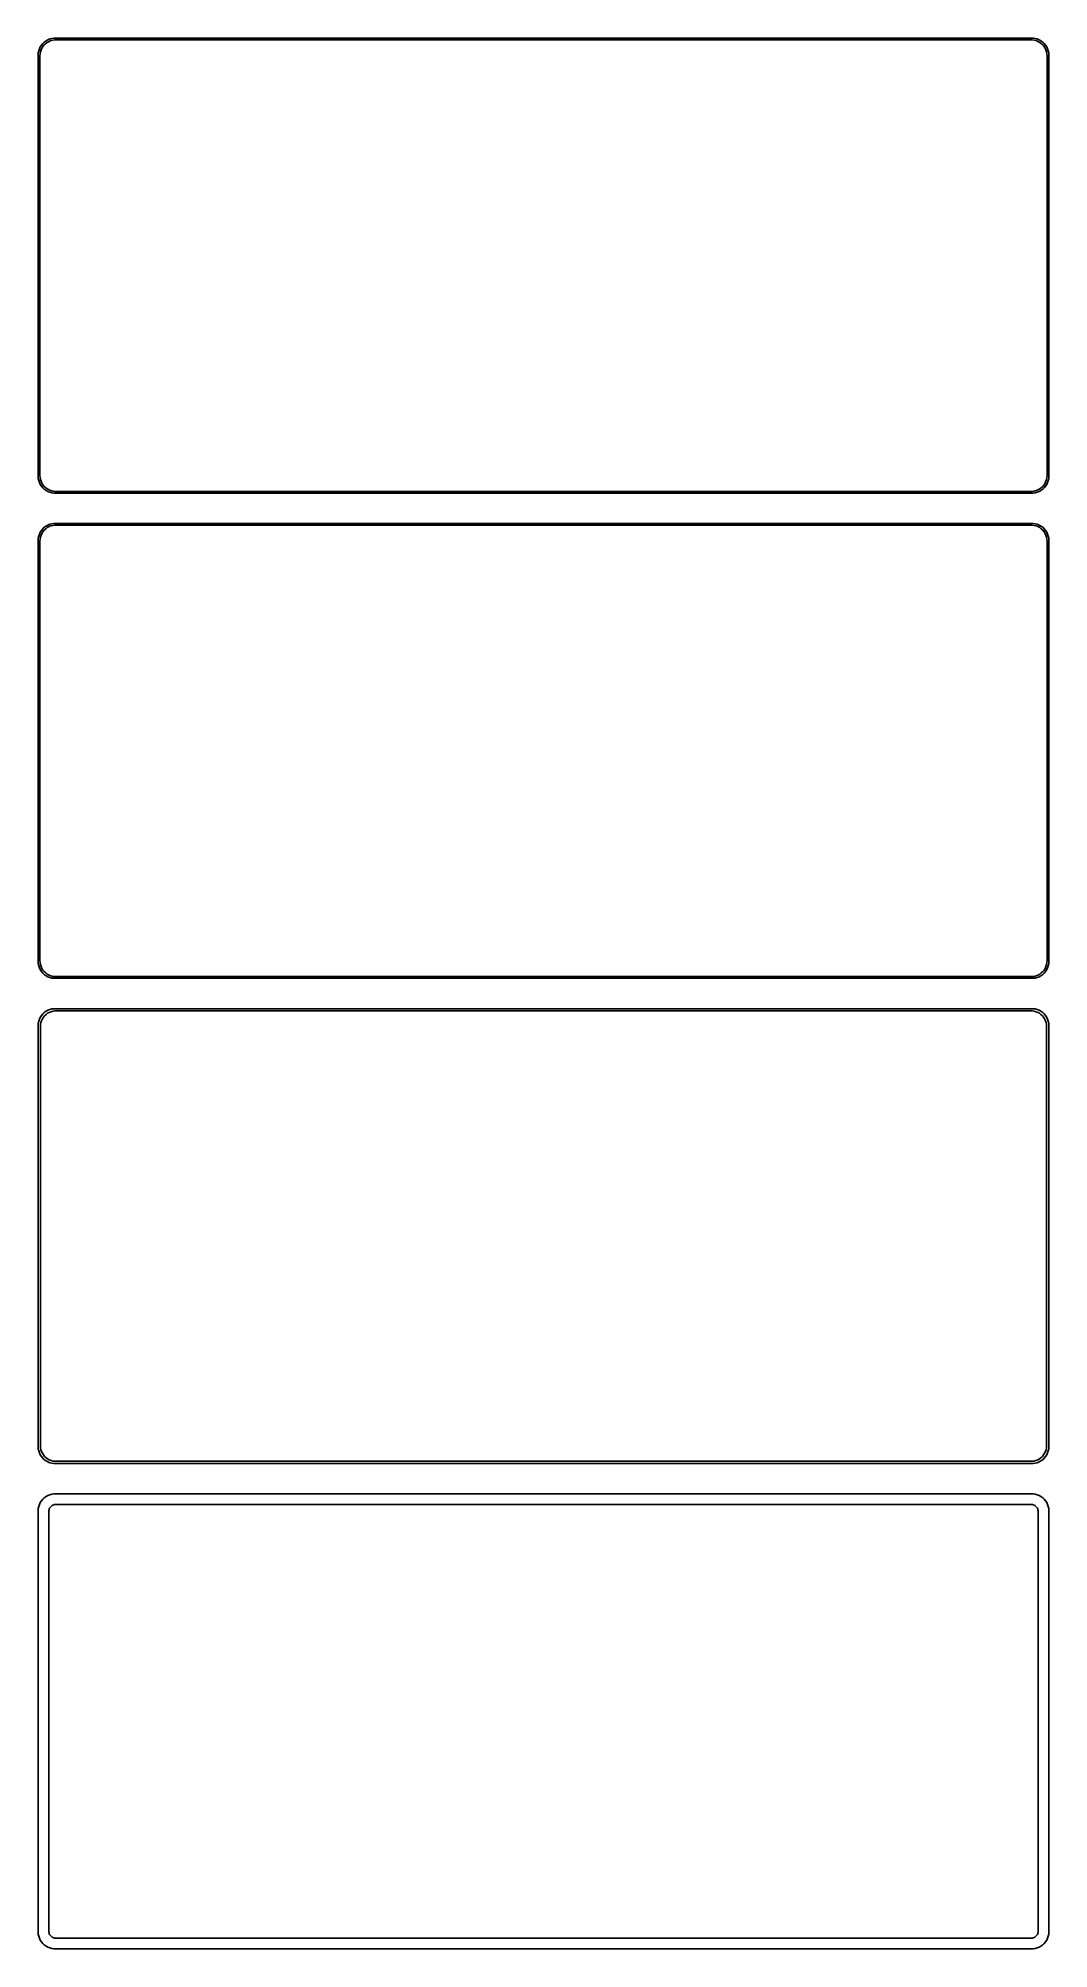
# Model space of a CAD drawing. Header units: metres. Extents: x -150 to 150, y 509 to 1075.
import ezdxf

# ---------------------------------------------------------------- set-up
doc = ezdxf.new("R2010")
doc.units = ezdxf.units.M

msp = doc.modelspace()

# ---------------------------------------------------------------- linework, layer by layer
for p, q in [((-149.843, 1071.74), (-149.961, 1071.13)), ((-149.649, 1072.34), (-149.843, 1071.74)), ((-149.382, 1072.91), (-149.649, 1072.34)), ((-149.045, 1073.44), (-149.382, 1072.91)), ((-149.351, 1071.43), (-149.166, 1072)), ((-149.166, 1072), (-148.912, 1072.54)), ((-148.645, 1073.92), (-149.045, 1073.44)), ((-148.912, 1072.54), (-148.593, 1073.04)), ((-148.187, 1074.35), (-148.645, 1073.92)), ((-148.593, 1073.04), (-148.213, 1073.5)), ((-148.213, 1073.5), (-147.778, 1073.91)), ((-147.679, 1074.72), (-148.187, 1074.35)), ((-147.778, 1073.91), (-147.295, 1074.26)), ((-147.129, 1075.02), (-147.679, 1074.72)), ((-147.295, 1074.26), (-146.772, 1074.55)), ((-146.545, 1075.26), (-147.129, 1075.02)), ((-146.772, 1074.55), (-146.218, 1074.77)), ((-145.937, 1075.41), (-146.545, 1075.26)), ((-146.218, 1074.77), (-145.64, 1074.92)), ((-145.314, 1075.49), (-145.937, 1075.41)), ((-145.64, 1074.92), (-145.048, 1074.99)), ((145.314, 1075.49), (-145.314, 1075.49)), ((-145.048, 1074.99), (145.048, 1074.99)), ((145.048, 1074.99), (145.64, 1074.92)), ((145.937, 1075.41), (145.314, 1075.49)), ((145.64, 1074.92), (146.218, 1074.77)), ((146.545, 1075.26), (145.937, 1075.41)), ((146.218, 1074.77), (146.772, 1074.55)), ((147.129, 1075.02), (146.545, 1075.26)), ((146.772, 1074.55), (147.295, 1074.26)), ((147.679, 1074.72), (147.129, 1075.02)), ((147.295, 1074.26), (147.778, 1073.91)), ((148.187, 1074.35), (147.679, 1074.72)), ((147.778, 1073.91), (148.213, 1073.5)), ((148.645, 1073.92), (148.187, 1074.35)), ((148.213, 1073.5), (148.593, 1073.04)), ((148.593, 1073.04), (148.912, 1072.54)), ((149.045, 1073.44), (148.645, 1073.92)), ((148.912, 1072.54), (149.166, 1072)), ((149.382, 1072.91), (149.045, 1073.44)), ((149.166, 1072), (149.351, 1071.43)), ((149.649, 1072.34), (149.382, 1072.91)), ((149.843, 1071.74), (149.649, 1072.34)), ((149.961, 1071.13), (149.843, 1071.74)), ((-149.961, 1071.13), (-150, 1070.5)), ((-150, 1070.5), (-150, 945.5)), ((-149.5, 1070.25), (-149.463, 1070.85)), ((-149.5, 945.75), (-149.5, 1070.25)), ((-149.463, 1070.85), (-149.351, 1071.43)), ((149.351, 1071.43), (149.463, 1070.85)), ((149.463, 1070.85), (149.5, 1070.25)), ((149.5, 1070.25), (149.5, 945.75)), ((150, 1070.5), (149.961, 1071.13)), ((150, 945.5), (150, 1070.5)), ((-150, 945.5), (-149.961, 944.873)), ((-149.961, 944.873), (-149.843, 944.257)), ((-149.843, 944.257), (-149.649, 943.659)), ((-149.649, 943.659), (-149.382, 943.091)), ((-149.463, 945.155), (-149.5, 945.75)), ((-149.351, 944.569), (-149.463, 945.155)), ((-149.382, 943.091), (-149.045, 942.561)), ((-149.166, 944.001), (-149.351, 944.569)), ((-148.912, 943.462), (-149.166, 944.001)), ((-149.045, 942.561), (-148.645, 942.077)), ((-148.593, 942.958), (-148.912, 943.462)), ((-148.645, 942.077), (-148.187, 941.647)), ((-148.213, 942.498), (-148.593, 942.958)), ((-147.778, 942.09), (-148.213, 942.498)), ((-148.187, 941.647), (-147.679, 941.278)), ((-147.295, 941.739), (-147.778, 942.09)), ((-147.679, 941.278), (-147.129, 940.976)), ((-146.772, 941.452), (-147.295, 941.739)), ((-146.218, 941.232), (-146.772, 941.452)), ((-145.64, 941.084), (-146.218, 941.232)), ((146.218, 941.232), (145.64, 941.084)), ((146.772, 941.452), (146.218, 941.232)), ((147.295, 941.739), (146.772, 941.452)), ((147.129, 940.976), (147.679, 941.278)), ((147.778, 942.09), (147.295, 941.739)), ((147.679, 941.278), (148.187, 941.647)), ((148.213, 942.498), (147.778, 942.09)), ((148.187, 941.647), (148.645, 942.077)), ((148.593, 942.958), (148.213, 942.498)), ((148.912, 943.462), (148.593, 942.958)), ((148.645, 942.077), (149.045, 942.561)), ((149.166, 944.001), (148.912, 943.462)), ((149.045, 942.561), (149.382, 943.091)), ((149.351, 944.569), (149.166, 944.001)), ((149.463, 945.155), (149.351, 944.569)), ((149.382, 943.091), (149.649, 943.659)), ((149.5, 945.75), (149.463, 945.155)), ((149.649, 943.659), (149.843, 944.257)), ((149.843, 944.257), (149.961, 944.873)), ((149.961, 944.873), (150, 945.5)), ((-147.129, 940.976), (-146.545, 940.745)), ((-146.545, 940.745), (-145.937, 940.589)), ((-145.937, 940.589), (-145.314, 940.51)), ((-145.048, 941.009), (-145.64, 941.084)), ((-145.314, 940.51), (145.314, 940.51)), ((145.048, 941.009), (-145.048, 941.009)), ((145.64, 941.084), (145.048, 941.009)), ((145.314, 940.51), (145.937, 940.589)), ((145.937, 940.589), (146.545, 940.745)), ((146.545, 940.745), (147.129, 940.976)), ((-148.645, 929.923), (-149.045, 929.439)), ((-148.187, 930.353), (-148.645, 929.923)), ((-148.213, 929.502), (-147.778, 929.91)), ((-147.679, 930.722), (-148.187, 930.353)), ((-147.778, 929.91), (-147.295, 930.261)), ((-147.129, 931.024), (-147.679, 930.722)), ((-147.295, 930.261), (-146.772, 930.548)), ((-146.545, 931.255), (-147.129, 931.024)), ((-146.772, 930.548), (-146.218, 930.768)), ((-145.937, 931.411), (-146.545, 931.255)), ((-146.218, 930.768), (-145.64, 930.916)), ((-145.314, 931.49), (-145.937, 931.411)), ((-145.64, 930.916), (-145.048, 930.991)), ((145.314, 931.49), (-145.314, 931.49)), ((-145.048, 930.991), (145.048, 930.991)), ((145.048, 930.991), (145.64, 930.916)), ((145.937, 931.411), (145.314, 931.49)), ((145.64, 930.916), (146.218, 930.768)), ((146.545, 931.255), (145.937, 931.411)), ((146.218, 930.768), (146.772, 930.548)), ((147.129, 931.024), (146.545, 931.255)), ((146.772, 930.548), (147.295, 930.261)), ((147.679, 930.722), (147.129, 931.024)), ((147.295, 930.261), (147.778, 929.91)), ((148.187, 930.353), (147.679, 930.722)), ((147.778, 929.91), (148.213, 929.502)), ((148.645, 929.923), (148.187, 930.353)), ((149.045, 929.439), (148.645, 929.923)), ((-149.961, 927.127), (-150, 926.5)), ((-150, 926.5), (-150, 801.5)), ((-149.843, 927.743), (-149.961, 927.127)), ((-149.649, 928.341), (-149.843, 927.743)), ((-149.382, 928.909), (-149.649, 928.341)), ((-149.5, 926.25), (-149.463, 926.845)), ((-149.5, 801.75), (-149.5, 926.25)), ((-149.463, 926.845), (-149.351, 927.431)), ((-149.045, 929.439), (-149.382, 928.909)), ((-149.351, 927.431), (-149.166, 927.999)), ((-149.166, 927.999), (-148.912, 928.538)), ((-148.912, 928.538), (-148.593, 929.042)), ((-148.593, 929.042), (-148.213, 929.502)), ((148.213, 929.502), (148.593, 929.042)), ((148.593, 929.042), (148.912, 928.538)), ((148.912, 928.538), (149.166, 927.999)), ((149.382, 928.909), (149.045, 929.439)), ((149.166, 927.999), (149.351, 927.431)), ((149.351, 927.431), (149.463, 926.845)), ((149.649, 928.341), (149.382, 928.909)), ((149.463, 926.845), (149.5, 926.25)), ((149.5, 926.25), (149.5, 801.75)), ((149.843, 927.743), (149.649, 928.341)), ((149.961, 927.127), (149.843, 927.743)), ((150, 926.5), (149.961, 927.127)), ((150, 801.5), (150, 926.5)), ((-150, 801.5), (-149.961, 800.873)), ((-149.961, 800.873), (-149.843, 800.257)), ((-149.843, 800.257), (-149.649, 799.659)), ((-149.649, 799.659), (-149.382, 799.091)), ((-149.463, 801.155), (-149.5, 801.75)), ((-149.351, 800.569), (-149.463, 801.155)), ((-149.166, 800.001), (-149.351, 800.569)), ((-148.912, 799.462), (-149.166, 800.001)), ((-148.593, 798.958), (-148.912, 799.462)), ((148.912, 799.462), (148.593, 798.958)), ((149.166, 800.001), (148.912, 799.462)), ((149.351, 800.569), (149.166, 800.001)), ((149.463, 801.155), (149.351, 800.569)), ((149.382, 799.091), (149.649, 799.659)), ((149.5, 801.75), (149.463, 801.155)), ((149.649, 799.659), (149.843, 800.257)), ((149.843, 800.257), (149.961, 800.873)), ((149.961, 800.873), (150, 801.5)), ((-149.382, 799.091), (-149.045, 798.561)), ((-149.045, 798.561), (-148.645, 798.077)), ((-148.645, 798.077), (-148.187, 797.647)), ((-148.213, 798.498), (-148.593, 798.958)), ((-147.778, 798.09), (-148.213, 798.498)), ((-148.187, 797.647), (-147.679, 797.278)), ((-147.295, 797.739), (-147.778, 798.09)), ((-147.679, 797.278), (-147.129, 796.976)), ((-146.772, 797.452), (-147.295, 797.739)), ((-147.129, 796.976), (-146.545, 796.745)), ((-146.218, 797.232), (-146.772, 797.452)), ((-146.545, 796.745), (-145.937, 796.589)), ((-145.64, 797.084), (-146.218, 797.232)), ((-145.937, 796.589), (-145.314, 796.51)), ((-145.048, 797.009), (-145.64, 797.084)), ((-145.314, 796.51), (145.314, 796.51)), ((145.048, 797.009), (-145.048, 797.009)), ((145.64, 797.084), (145.048, 797.009)), ((145.314, 796.51), (145.937, 796.589)), ((146.218, 797.232), (145.64, 797.084)), ((145.937, 796.589), (146.545, 796.745)), ((146.772, 797.452), (146.218, 797.232)), ((146.545, 796.745), (147.129, 796.976)), ((147.295, 797.739), (146.772, 797.452)), ((147.129, 796.976), (147.679, 797.278)), ((147.778, 798.09), (147.295, 797.739)), ((147.679, 797.278), (148.187, 797.647)), ((148.213, 798.498), (147.778, 798.09)), ((148.187, 797.647), (148.645, 798.077)), ((148.593, 798.958), (148.213, 798.498)), ((148.645, 798.077), (149.045, 798.561)), ((149.045, 798.561), (149.382, 799.091)), ((-149.961, 783.127), (-150, 782.5)), ((-150, 782.5), (-150, 657.5)), ((-149.843, 783.743), (-149.961, 783.127)), ((-149.649, 784.341), (-149.843, 783.743)), ((-149.382, 784.909), (-149.649, 784.341)), ((-149.045, 785.439), (-149.382, 784.909)), ((-149.328, 782.25), (-149.292, 782.824)), ((-149.292, 782.824), (-149.185, 783.389)), ((-149.185, 783.389), (-149.007, 783.935)), ((-148.645, 785.923), (-149.045, 785.439)), ((-149.007, 783.935), (-148.762, 784.456)), ((-148.762, 784.456), (-148.454, 784.941)), ((-148.187, 786.353), (-148.645, 785.923)), ((-148.454, 784.941), (-148.088, 785.384)), ((-147.679, 786.722), (-148.187, 786.353)), ((-148.088, 785.384), (-147.668, 785.778)), ((-147.129, 787.024), (-147.679, 786.722)), ((-147.668, 785.778), (-147.203, 786.116)), ((-147.203, 786.116), (-146.699, 786.393)), ((-146.545, 787.255), (-147.129, 787.024)), ((-146.699, 786.393), (-146.165, 786.604)), ((-145.937, 787.411), (-146.545, 787.255)), ((-146.165, 786.604), (-145.608, 786.747)), ((-145.314, 787.49), (-145.937, 787.411)), ((-145.608, 786.747), (-145.037, 786.819)), ((145.314, 787.49), (-145.314, 787.49)), ((-145.037, 786.819), (145.037, 786.819)), ((145.037, 786.819), (145.608, 786.747)), ((145.937, 787.411), (145.314, 787.49)), ((145.608, 786.747), (146.165, 786.604)), ((146.545, 787.255), (145.937, 787.411)), ((146.165, 786.604), (146.699, 786.393)), ((147.129, 787.024), (146.545, 787.255)), ((146.699, 786.393), (147.203, 786.116)), ((147.679, 786.722), (147.129, 787.024)), ((147.203, 786.116), (147.668, 785.778)), ((147.668, 785.778), (148.088, 785.384)), ((148.187, 786.353), (147.679, 786.722)), ((148.088, 785.384), (148.454, 784.941)), ((148.645, 785.923), (148.187, 786.353)), ((148.454, 784.941), (148.762, 784.456)), ((149.045, 785.439), (148.645, 785.923)), ((148.762, 784.456), (149.007, 783.935)), ((149.007, 783.935), (149.185, 783.389)), ((149.382, 784.909), (149.045, 785.439)), ((149.185, 783.389), (149.292, 782.824)), ((149.292, 782.824), (149.328, 782.25)), ((149.649, 784.341), (149.382, 784.909)), ((149.843, 783.743), (149.649, 784.341)), ((149.961, 783.127), (149.843, 783.743)), ((150, 782.5), (149.961, 783.127)), ((150, 657.5), (150, 782.5)), ((-149.328, 657.75), (-149.328, 782.25)), ((149.328, 782.25), (149.328, 657.75)), ((-149.292, 657.176), (-149.328, 657.75)), ((149.328, 657.75), (149.292, 657.176)), ((-150, 657.5), (-149.961, 656.873)), ((-149.961, 656.873), (-149.843, 656.257)), ((-149.843, 656.257), (-149.649, 655.659)), ((-149.649, 655.659), (-149.382, 655.091)), ((-149.382, 655.091), (-149.045, 654.561)), ((-149.185, 656.611), (-149.292, 657.176)), ((-149.007, 656.065), (-149.185, 656.611)), ((-149.045, 654.561), (-148.645, 654.077)), ((-148.762, 655.544), (-149.007, 656.065)), ((-148.454, 655.059), (-148.762, 655.544)), ((-148.645, 654.077), (-148.187, 653.647)), ((-148.088, 654.616), (-148.454, 655.059)), ((-148.187, 653.647), (-147.679, 653.278)), ((-147.668, 654.222), (-148.088, 654.616)), ((-147.679, 653.278), (-147.129, 652.976)), ((-147.203, 653.884), (-147.668, 654.222)), ((-146.699, 653.607), (-147.203, 653.884)), ((-147.129, 652.976), (-146.545, 652.745)), ((-146.165, 653.396), (-146.699, 653.607)), ((-146.545, 652.745), (-145.937, 652.589)), ((-145.608, 653.253), (-146.165, 653.396)), ((-145.937, 652.589), (-145.314, 652.51)), ((-145.037, 653.181), (-145.608, 653.253)), ((-145.314, 652.51), (145.314, 652.51)), ((145.037, 653.181), (-145.037, 653.181)), ((145.608, 653.253), (145.037, 653.181)), ((145.314, 652.51), (145.937, 652.589)), ((146.165, 653.396), (145.608, 653.253)), ((145.937, 652.589), (146.545, 652.745)), ((146.699, 653.607), (146.165, 653.396)), ((146.545, 652.745), (147.129, 652.976)), ((147.203, 653.884), (146.699, 653.607)), ((147.129, 652.976), (147.679, 653.278)), ((147.668, 654.222), (147.203, 653.884)), ((148.088, 654.616), (147.668, 654.222)), ((147.679, 653.278), (148.187, 653.647)), ((148.454, 655.059), (148.088, 654.616)), ((148.187, 653.647), (148.645, 654.077)), ((148.762, 655.544), (148.454, 655.059)), ((148.645, 654.077), (149.045, 654.561)), ((149.007, 656.065), (148.762, 655.544)), ((149.185, 656.611), (149.007, 656.065)), ((149.045, 654.561), (149.382, 655.091)), ((149.292, 657.176), (149.185, 656.611)), ((149.382, 655.091), (149.649, 655.659)), ((149.649, 655.659), (149.843, 656.257)), ((149.843, 656.257), (149.961, 656.873)), ((149.961, 656.873), (150, 657.5)), ((-149.382, 640.909), (-149.649, 640.341)), ((-149.045, 641.439), (-149.382, 640.909)), ((-148.645, 641.923), (-149.045, 641.439)), ((-148.187, 642.353), (-148.645, 641.923)), ((-147.679, 642.722), (-148.187, 642.353)), ((-147.129, 643.024), (-147.679, 642.722)), ((-146.545, 643.255), (-147.129, 643.024)), ((-145.937, 643.411), (-146.545, 643.255)), ((-145.314, 643.49), (-145.937, 643.411)), ((145.314, 643.49), (-145.314, 643.49)), ((145.937, 643.411), (145.314, 643.49)), ((146.545, 643.255), (145.937, 643.411)), ((147.129, 643.024), (146.545, 643.255)), ((147.679, 642.722), (147.129, 643.024)), ((148.187, 642.353), (147.679, 642.722)), ((148.645, 641.923), (148.187, 642.353)), ((149.045, 641.439), (148.645, 641.923)), ((149.382, 640.909), (149.045, 641.439)), ((149.649, 640.341), (149.382, 640.909)), ((-149.961, 639.127), (-150, 638.5)), ((-150, 638.5), (-150, 513.5)), ((-149.843, 639.743), (-149.961, 639.127)), ((-149.649, 640.341), (-149.843, 639.743)), ((-146.86, 638.25), (-146.843, 638.514)), ((-146.86, 513.75), (-146.86, 638.25)), ((-146.843, 638.514), (-146.793, 638.775)), ((-146.793, 638.775), (-146.711, 639.027)), ((-146.711, 639.027), (-146.599, 639.266)), ((-146.599, 639.266), (-146.457, 639.49)), ((-146.457, 639.49), (-146.288, 639.694)), ((-146.288, 639.694), (-146.095, 639.875)), ((-146.095, 639.875), (-145.88, 640.031)), ((-145.88, 640.031), (-145.648, 640.159)), ((-145.648, 640.159), (-145.402, 640.256)), ((-145.402, 640.256), (-145.145, 640.322)), ((-145.145, 640.322), (-144.882, 640.355)), ((-144.882, 640.355), (144.882, 640.355)), ((144.882, 640.355), (145.145, 640.322)), ((145.145, 640.322), (145.402, 640.256)), ((145.402, 640.256), (145.648, 640.159)), ((145.648, 640.159), (145.88, 640.031)), ((145.88, 640.031), (146.095, 639.875)), ((146.095, 639.875), (146.288, 639.694)), ((146.288, 639.694), (146.457, 639.49)), ((146.457, 639.49), (146.599, 639.266)), ((146.599, 639.266), (146.711, 639.027)), ((146.711, 639.027), (146.793, 638.775)), ((146.793, 638.775), (146.843, 638.514)), ((146.843, 638.514), (146.86, 638.25)), ((146.86, 638.25), (146.86, 513.75)), ((149.843, 639.743), (149.649, 640.341)), ((149.961, 639.127), (149.843, 639.743)), ((150, 638.5), (149.961, 639.127)), ((150, 513.5), (150, 638.5)), ((-150, 513.5), (-149.961, 512.873)), ((-149.961, 512.873), (-149.843, 512.257)), ((-149.843, 512.257), (-149.649, 511.659)), ((-149.649, 511.659), (-149.382, 511.091)), ((-149.382, 511.091), (-149.045, 510.561)), ((-149.045, 510.561), (-148.645, 510.077)), ((-146.843, 513.486), (-146.86, 513.75)), ((-146.793, 513.225), (-146.843, 513.486)), ((-146.711, 512.973), (-146.793, 513.225)), ((-146.599, 512.734), (-146.711, 512.973)), ((-146.457, 512.51), (-146.599, 512.734)), ((-146.288, 512.306), (-146.457, 512.51)), ((-146.095, 512.125), (-146.288, 512.306)), ((-145.88, 511.969), (-146.095, 512.125)), ((-145.648, 511.841), (-145.88, 511.969)), ((-145.402, 511.744), (-145.648, 511.841)), ((-145.145, 511.678), (-145.402, 511.744)), ((-144.882, 511.645), (-145.145, 511.678)), ((144.882, 511.645), (-144.882, 511.645)), ((145.145, 511.678), (144.882, 511.645)), ((145.402, 511.744), (145.145, 511.678)), ((145.648, 511.841), (145.402, 511.744)), ((145.88, 511.969), (145.648, 511.841)), ((146.095, 512.125), (145.88, 511.969)), ((146.288, 512.306), (146.095, 512.125)), ((146.457, 512.51), (146.288, 512.306)), ((146.599, 512.734), (146.457, 512.51)), ((146.711, 512.973), (146.599, 512.734)), ((146.793, 513.225), (146.711, 512.973)), ((146.843, 513.486), (146.793, 513.225)), ((146.86, 513.75), (146.843, 513.486)), ((148.645, 510.077), (149.045, 510.561)), ((149.045, 510.561), (149.382, 511.091)), ((149.382, 511.091), (149.649, 511.659)), ((149.649, 511.659), (149.843, 512.257)), ((149.843, 512.257), (149.961, 512.873)), ((149.961, 512.873), (150, 513.5)), ((-148.645, 510.077), (-148.187, 509.647)), ((-148.187, 509.647), (-147.679, 509.278)), ((-147.679, 509.278), (-147.129, 508.976)), ((-147.129, 508.976), (-146.545, 508.745)), ((-146.545, 508.745), (-145.937, 508.589)), ((-145.937, 508.589), (-145.314, 508.51)), ((-145.314, 508.51), (145.314, 508.51)), ((145.314, 508.51), (145.937, 508.589)), ((145.937, 508.589), (146.545, 508.745)), ((146.545, 508.745), (147.129, 508.976)), ((147.129, 508.976), (147.679, 509.278)), ((147.679, 509.278), (148.187, 509.647)), ((148.187, 509.647), (148.645, 510.077))]:
    msp.add_line(p, q)

doc.saveas('drawing.dxf')
